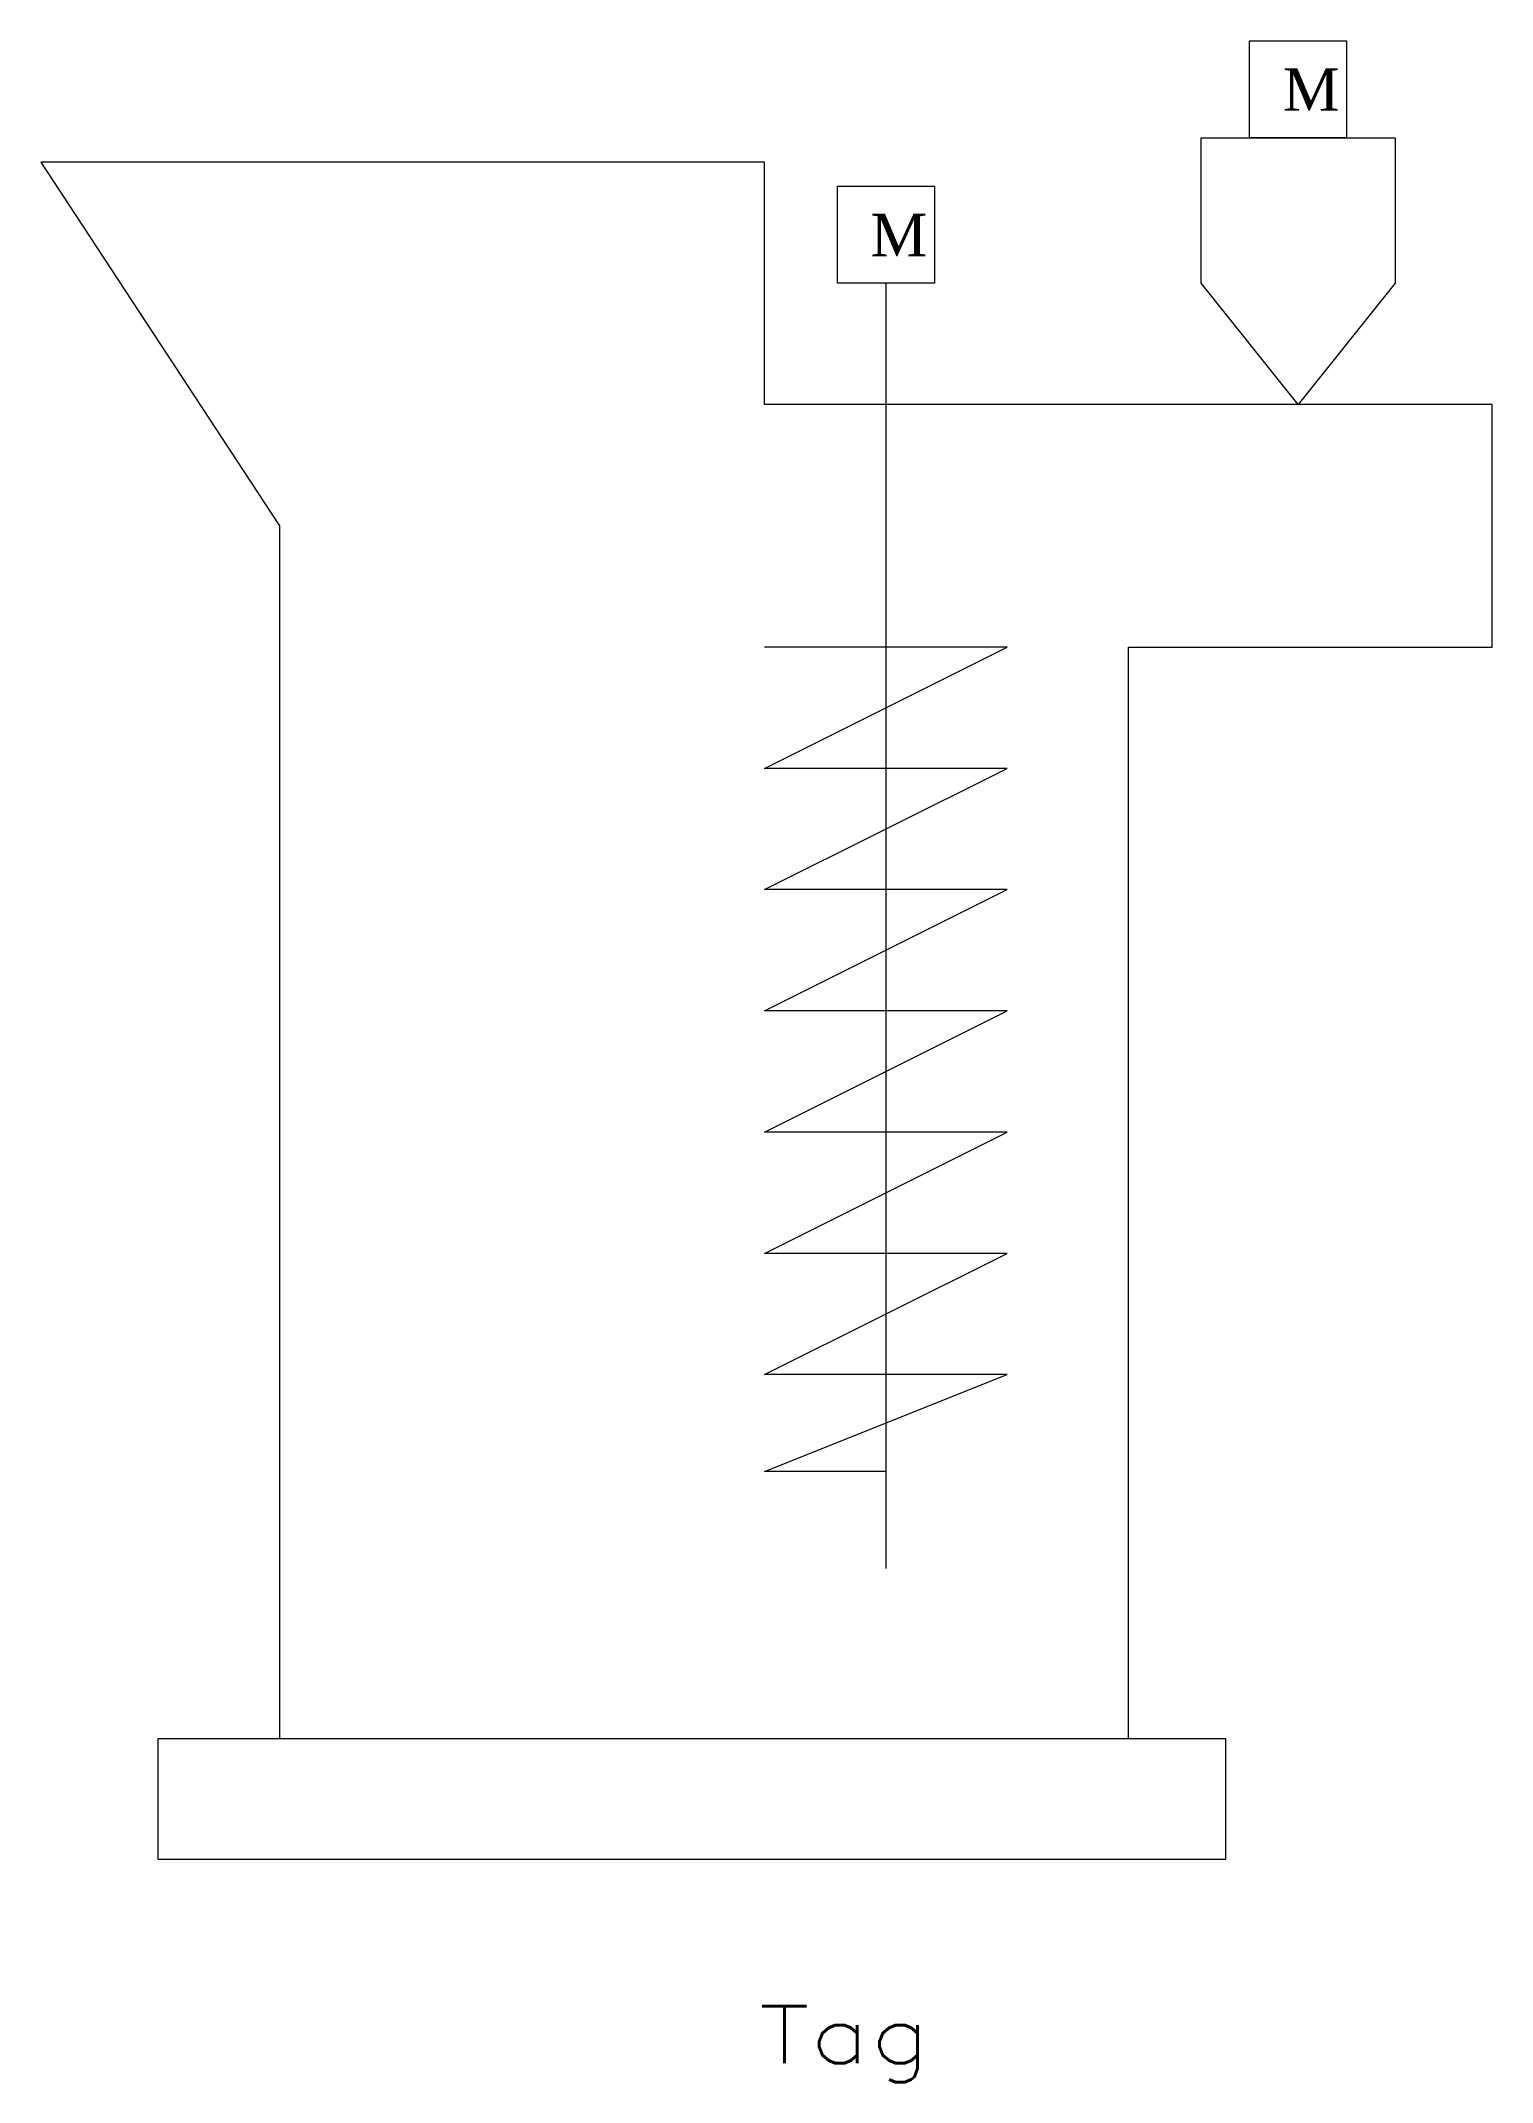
# Model space of a CAD drawing. Header units: inches. Extents: x -16 to 16.4, y -25.2 to 20.4.
import ezdxf
from ezdxf.enums import TextEntityAlignment as Align

# ---------------------------------------------------------------- set-up
doc = ezdxf.new("R2010")
doc.units = ezdxf.units.IN
doc.header["$LTSCALE"] = 12
doc.header["$MEASUREMENT"] = 0
doc.layers.get('0').update_dxf_attribs({"lineweight": 0})
doc.styles.add('_TCW_TXTSTY_1', font='TIMES.TTF')
doc.styles.add('_TCW_TXTSTY_3', font='TIMES.TTF')
doc.styles.get("Standard").update_dxf_attribs({"font": 'TXT.SHX'})

msp = doc.modelspace()

# ---------------------------------------------------------------- linework, layer by layer
at = {"color": 0, "linetype": 'ByBlock'}
for p, q in [((9.865, 14.946), (9.865, 18.192)), ((9.865, 18.192), (14.193, 18.192)), ((14.193, 18.192), (14.193, 14.946)), ((0.128, 17.651), (-16.014, 17.651)), ((-16.014, 17.651), (-10.691, 9.537)), ((0.128, 12.241), (0.128, 17.651)), ((2.831, 14.946), (2.833, -13.724)), ((12.029, 12.241), (9.865, 14.946)), ((14.193, 14.946), (12.029, 12.241)), ((16.356, 12.241), (0.128, 12.241)), ((16.356, 6.832), (16.356, 12.241)), ((-10.691, 9.537), (-10.691, -17.511)), ((0.128, 4.127), (5.538, 6.832)), ((5.538, 6.832), (0.128, 6.832)), ((8.242, -17.511), (8.242, 6.832)), ((8.242, 6.832), (16.356, 6.832)), ((0.128, 1.422), (5.538, 4.127)), ((5.538, 4.127), (0.128, 4.127)), ((0.128, -1.282), (5.538, 1.422)), ((5.538, 1.422), (0.128, 1.422)), ((0.128, -3.987), (5.538, -1.282)), ((5.538, -1.282), (0.128, -1.282)), ((0.128, -6.692), (5.538, -3.987)), ((5.538, -3.987), (0.128, -3.987)), ((0.128, -9.396), (5.538, -6.692)), ((5.538, -6.692), (0.128, -6.692)), ((0.128, -11.56), (5.538, -9.396)), ((5.538, -9.396), (0.128, -9.396)), ((2.833, -11.56), (0.128, -11.56)), ((-10.691, -17.511), (8.242, -17.511))]:
    msp.add_line(p, q, dxfattribs=at)
for points in [[(10.947, 20.355), (13.111, 20.355), (13.111, 18.192), (10.947, 18.192)], [(1.751, 17.11), (3.915, 17.11), (3.915, 14.946), (1.751, 14.946)], [(-13.395, -17.511), (10.406, -17.511), (10.406, -20.215), (-13.395, -20.215)]]:
    msp.add_lwpolyline(points, close=True, dxfattribs=at)

# ---------------------------------------------------------------- texts
at = {"color": 0, "linetype": 'Continuous', "width": 1.018714}
for style, p, p2 in [('_TCW_TXTSTY_3', (11.687, 18.795), (12.954, 18.795)), ('_TCW_TXTSTY_1', (2.491, 15.55), (3.758, 15.55))]:
    msp.add_text('M', height=0.947, dxfattribs=dict(at, style=style)).set_placement(p, p2, align=Align.FIT)
at = {"linetype": 'Continuous', "width": 1.166667}
msp.add_text('Tag', height=1.272, dxfattribs=at).set_placement((0.006, -24.756), (3.822, -24.756), align=Align.FIT)

doc.saveas('drawing.dxf')
